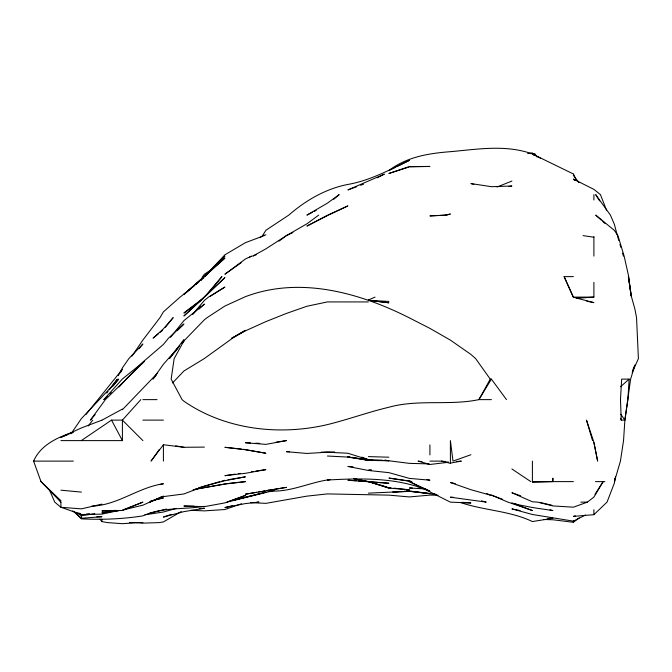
<?xml version="1.0" encoding="UTF-8"?>
<svg xmlns="http://www.w3.org/2000/svg" width="672" height="672" viewBox="0 0 672 672"><rect width="100%" height="100%" fill="white"/><g stroke="black" fill="none" stroke-linecap="round" stroke-linejoin="round"><path stroke-width="1.01" d="M632.545 370.667L634.897 365.03L630.622 379.117L624.876 420.118L621.256 420.118L620.474 399.622L621.667 379.117L629.126 379.117L627.908 399.622L624.876 420.118L623.54 440.614L620.424 461.118L614.401 481.614L614.888 478.54M615.51 476.49L614.401 483.008L607.034 502.118L593.897 514.685L573.401 516.39L575.35 515.852M201.054 280.35L202.6 276.62L204.406 274.218L210.378 270.295M632.184 372.532L638.4 358.621L636.535 317.621L634.897 309.036L631.562 297.116L628.362 276.62L631.117 296.092L628.732 276.62L624.137 256.116L617.938 235.62L614.401 230.404L595.736 215.116L601.18 220.03M118.348 375.648L122.405 367.853L128.831 358.621L142.901 343.988L139.121 348.608M490.241 379.117L478.909 399.622C449.35 405.829 418.37 399.034 388.903 407.24C368.155 412.146 348.113 419.538 327.407 424.603C279.233 435.926 225.17 429.736 183.901 401.209L182.062 399.622L171.15 379.117L174.149 358.621L183.901 340.931L204.406 319.763L207.161 317.621L224.902 306.02L245.406 296.68C299.704 276.1 359.1 292.564 408.87 317.621L429.904 328.381L450.4 340.116L470.904 354.421L475.65 358.621L490.241 379.117L491.4 379.117L506.478 399.622M120.271 372.826L122.405 369.23L85.907 414.599M119.33 510.426L101.909 514.122L81.404 514.517L60.9 507.217L60.9 502.118L41 481.614L33.6 461.118C40.53 444.965 57.8 437.161 73.592 432.062M491.4 379.117L478.909 399.622L491.4 399.622M260.224 237.628L262.559 235.62L265.902 230.269L288.784 215.116C305.819 200.332 325.55 188.798 347.903 184.439C369.953 180.566 389.508 169.94 409.408 160.339L397.286 166.354M594.989 494.382L603.137 481.614L593.897 497.095L587.437 502.118L573.401 507.192L552.905 505.932L537.583 502.118L532.4 501.799L511.904 492.736L520.691 495.81M71.618 432.928L81.404 418.572L118.726 379.117L112.904 386.215M132.014 356.084L142.901 340.015L160.003 317.621L163.405 311.867L180.071 297.116L194.149 285.869M111.317 387.66L117.298 379.117L109.292 389.777M159.281 449.526L151.032 461.118L163.405 444.73L183.901 447.283L204.406 447.107M106.831 393.061L108.066 391.415M88.301 425.939L92.694 420.118M183.901 339.503L169.369 358.621L177.962 348.289M170.512 337.327L183.901 320.628L204.406 304.088L199.046 309.07M165.362 327.289L173.191 317.621L163.405 328.843L153.098 338.117L158.651 333.589M206.976 294.756L221.945 276.62L204.406 297.116L224.902 277.62L183.901 316.008L203.641 297.822L183.901 313.043L196.207 303.895M181.919 343.526L183.901 341.141L182.515 342.661M192.503 314.488L204.406 300.392L208.48 297.116L224.902 287.062L209.857 296.562M156.181 375.245L152.897 379.117L163.405 364.274L179.743 345.702M95.147 414.557L90.418 420.118L105.386 399.622L126.344 379.117L119.028 387.022M172.553 382.939L183.901 371.003L204.221 358.621L232.655 338.117L245.406 330.347L235.41 336.042M140.86 399.622L122.405 420.118L122.405 440.614L81.404 440.614M193.326 313.807L200.248 306.18M157.366 373.279L122.405 409.693M210.059 271.496L215.712 265.633M217.837 263.441L224.902 256.116L204.406 276.62L183.901 294.496L204.221 276.62M177.257 330.7L183.901 324.013L168.546 338.117L163.405 344.425L142.901 362.048L126.26 379.117L144.522 361.334M107.52 395.993L103.799 399.622L122.405 378.958L142.901 362.418M109.754 393.817L111.241 392.364M204.406 276.444L224.902 258.107L183.901 294.403M620.6 386.702L629.126 379.117M333.69 199.307L339.184 194.62L327.407 203.162L306.902 215.116L312.497 212.268M195.728 284.55L198.887 281.921M201.247 279.955L203.616 277.981M160.23 332.296L162.607 330.347M207.682 274.084L204.406 276.62L224.902 254.814L245.406 242.693L264.138 235.62M543.673 519.481L552.905 519.767L573.401 522.304L579.138 517.894M279.023 241.122L286.398 235.62L306.902 223.818L318.696 215.116M197.845 302.677L202.759 299.015M241.13 262.744L224.902 274.218L245.406 258.997L251.479 256.116L248.875 257.662M142.901 440.614L122.405 420.118L111.518 420.118L81.27 440.614L60.9 440.614M181.23 511.552L163.405 521.926L159.197 522.614L142.901 523.144L136.424 522.614M233.596 337.084L231.781 338.117L245.406 330.859L265.902 321.602L286.398 313.446L306.902 306.256L327.407 301.921L368.399 301.93M102.026 420.118L122.405 409.08M377.261 177.811L384.35 174.124L347.903 189.924L356.689 186.715M314.362 211.319L316.218 210.37M327.407 215.594L306.902 226.069L327.802 215.116L347.903 205.901L328.406 215.116M585.514 515.021L573.401 521.144L532.4 514.483L511.904 508.906L520.103 510.552M395.422 167.278L388.903 170.52C406.837 156.836 428.618 153.367 450.4 151.679C477.288 149.302 505.268 144.455 531.426 153.619M292.925 232.512L286.398 235.62L265.902 248.85L252.706 256.116L256.477 254.629M157.063 498.842L142.901 505.176L122.405 510.098L142.901 502.118L122.405 510.485L101.909 510.98L116.256 510.359M158.869 498.019L161.591 496.793M163.405 496.079L149.814 502.118L163.405 496.6L183.901 493.954L204.406 486.158L219.828 481.614M368.399 300.014L375.043 297.116M496.994 187.06L511.904 181.037M67.738 434.658L60.9 437.363L81.404 427.93L101.909 420.168M69.686 433.885L72.618 432.726M360.595 185.287L363.518 184.212M470.904 454.742L452.987 461.118L450.4 440.614L450.4 463.344L441.588 461.118L429.904 461.118M241.5 503.773L224.902 509.51L204.406 510.88L191.075 510.308M171.217 514.382L163.405 517.079L183.901 511.627L204.406 508.267L199.282 508.696M408.425 167.21L388.903 173.468L409.408 166.547L429.904 166.446L409.408 166.891M446.435 215.116L450.4 213.998L445.763 215.116L429.904 215.914L446.435 215.116L445.763 215.116M176.098 508.452L163.405 512.014L144.95 514.786M149.738 513.24L166.48 509.048M198.542 487.746L224.902 480.724L245.406 476.843L227.976 479.774M221.861 481.085L224.902 480.295M232.714 505.596L224.902 507.553L245.406 503.58L258.947 502.118L256.864 502.16M150.368 501.136L163.405 497.952L154.51 499.825M274.688 490.333L227.027 502.118L245.406 495.424L224.902 502.9L204.406 506.646L183.901 506.05L194.149 506.184M101.909 504.118L81.404 508.855L60.9 507.293L54.734 502.118L49.51 490.006M262.559 235.62L265.902 234.889M193.124 489.77L226.951 483.554M159.306 484.546L163.405 483.773C138.205 487.309 117.566 505.445 91.652 506.125M195.182 489.149L224.902 484.084L245.406 481.648L229.001 483.336M330.481 479.514C308.952 482.202 289.002 493.374 266.927 490.703M450.4 463.109L461.328 461.118L456.364 461.538M330.481 479.48L327.407 480.035C361.763 478.061 397.631 477.389 429.904 491.123L409.408 481.614L450.4 502.144L470.904 502.975L462.252 502.328M256.679 492.282L245.406 494.206L286.398 487.36L266.927 490.543L268.976 490.241M258.728 491.938L260.778 491.585M262.828 491.24L264.877 490.888M508.822 186.505L511.904 186.01L491.4 186.69L470.904 183.557L473.827 184.38M527.638 153.619L532.4 152.863M94.727 513.727L81.404 515.76L76.28 512.35M235.15 474.138L224.902 475.675L245.406 473.306L265.902 469.627L255.654 471.114M238.232 473.668L240.282 473.365M118.306 510.392L101.909 512.862L120.355 510.376M276.15 442.126L286.398 440.614L265.902 444.377L245.406 442.747L250.53 442.974M251.555 471.702L253.604 471.408M448.35 462.294L429.904 464.478L418.085 461.118L422.024 461.63M204.406 506.327C183.792 509.704 162.372 506.932 142.901 515.861C122.573 519.12 101.951 519.817 81.404 518.876L74.348 511.585M372.498 459.992L368.399 460.379L347.903 457.078L327.407 456.019M86.528 514.046L89.603 513.769M72.794 510.854L81.404 518.246L101.909 516.743L96.776 516.768M137.785 522.614L122.405 523.69L107.52 522.614L101.909 521.606L99.918 519.17M576.475 298.276L593.897 297.116L593.897 282.366M393.002 491.946L399.151 491.551M404.275 491.215L412.482 491.291M393.002 492.038L411.457 491.341M547.781 518.49L552.905 518.28L532.4 521.556C509.611 510.661 483.848 510.56 460.328 502.446M532.4 482.353L552.602 481.614L552.905 478.162L552.905 481.614M444.251 462.227L448.35 462.109M368.399 493.147L409.408 491.282L436.052 494.458M334.58 451.945L321.25 452.138M382.754 460.286L368.399 460.379L352.002 457.33M349.952 457.069L347.903 457.078L368.399 459.707L388.903 460.774L409.408 463.369L428.879 463.882M530.494 153.619L534.71 153.619L537.071 157.038M573.224 297.116L564.119 276.62L573.401 276.62M593.897 297.116L573.401 297.116L564.119 276.62M142.901 399.622L157.055 399.622M142.901 420.118L163.405 420.118M33.6 461.118L73.34 461.118M573.401 481.614L532.4 481.614L532.4 461.118M595.468 481.614L604.859 481.614M580.784 502.118L587.437 502.118M129.587 522.614L142.901 522.614M438.102 495.205L429.904 495.113L409.408 496.936L388.903 495.138L327.407 493.912L306.902 496.138L265.902 503.353L250.53 502.648M289.481 451.769L286.398 451.693L306.902 453.449L327.407 452.222L347.903 453.256L368.399 459.707L361.88 457.12M369.424 470.072L371.473 470.123M412.482 488.074L409.408 487.99L425.804 488.998M417.606 488.216L423.755 488.384M368.399 456.607L388.903 457.212M368.399 470.047L371.473 470.156M255.654 443.192L259.753 443.369M453.474 497.322L450.4 497.188L486.226 502.118L481.438 500.85M368.399 300.275L388.903 302.795L368.399 300.308L388.903 301.451M356.101 480.715L347.903 480.253L388.903 483.26L368.147 481.614L353.976 478.733M358.151 480.833L366.349 481.295M353.027 466.83L347.903 466.444L368.399 470.484L388.903 472.651L409.408 478.38L429.904 480.203L426.972 479.514M354.052 478.733L368.399 481.614L388.903 488.065L409.408 489.838L394.027 488.158M516.004 503.807L511.904 503.446L507.889 502.118L491.4 495.104L502.622 499.313M60.9 490.182L81.404 492.106M424.78 463.386L428.879 463.798M441.588 461.118L445.502 461.53M241.307 449.064L224.902 447.308L245.406 449.728L265.902 453.256L243.356 449.282M388.903 487.595L390.953 487.822M406.325 490.955L429.904 493.592L414.532 491.56M583.069 235.62L593.897 237.224M432.978 493.643L435.028 493.979M175.703 445.864L183.901 447.283M384.804 460.026L388.903 460.774L368.399 460.379L364.493 459.346M347.903 456.565L349.952 456.943M586.723 301.174L593.897 302.627L573.401 297.268M455.28 483.622L450.4 482.513L470.904 489.703L491.4 495.449L486.738 493.559M539.616 502.362L551.88 505.243M549.973 509.813L552.905 510.577L532.4 507.52L511.904 503.446L532.4 510.552L511.904 502.866M368.399 481.614L386.954 487.024M388.903 488.065L368.399 481.404M532.4 153.989L573.401 173.989M540.422 158.239L532.4 153.619L533.669 155.198M78.733 512.904L81.404 514.517L81.404 518.246M511.904 468.997L530.821 481.614M602.734 221.432L605.069 223.541M60.9 500.69L40.992 481.614L40.404 480.438M574.804 180.566L573.401 179.088L593.897 189.37L600.44 194.62L606.547 210.235M573.401 175.451L578.928 182.641M59.102 499.657L60.9 502.118M620.802 414.271L624.876 420.118M599.584 200.861L595.694 194.62L610.42 215.116L614.401 224.423L617.106 234.688M111.518 420.118L122.405 440.614M620.399 418.236L621.256 420.118M573.577 174.124L576.475 180.642M617.35 235.62L618.794 240.5M619.954 244.406L620.827 247.33M622.558 253.193L623.431 256.116M592.544 440.614L586.488 420.118L593.897 442.243L597.643 461.118L593.897 442.537M593.897 194.62L593.897 199.979M593.897 236.552L593.897 256.116M593.897 509.729L593.897 514.685M573.401 520.808L573.401 522.304M429.904 444.881L429.904 454.927M163.405 444.755L163.405 461.118M101.909 519.196L101.909 521.606M265.902 492.156L234.662 499.934L265.902 492.156M409.408 480.959L388.903 478.078L411.86 481.614L409.408 480.959"/></g></svg>
